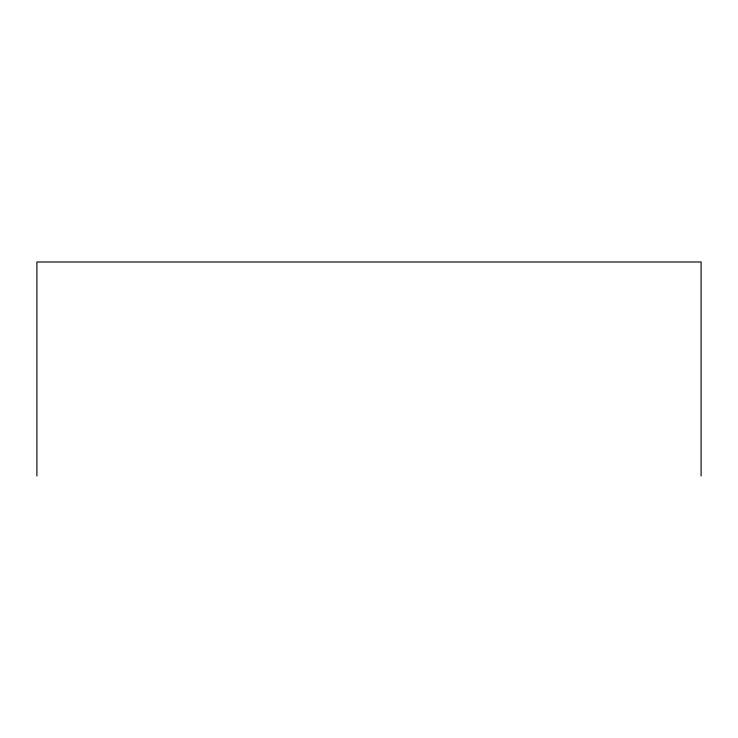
<?xml version="1.0" encoding="UTF-8"?>
<svg xmlns="http://www.w3.org/2000/svg" width="738" height="738" viewBox="0 0 738 738"><rect width="100%" height="100%" fill="white"/><g stroke="black" fill="none" stroke-linecap="round" stroke-linejoin="round"><path stroke-width="1.11" d="M701.1 476.001L701.1 261.999L36.9 261.999L36.9 476.001"/></g></svg>
